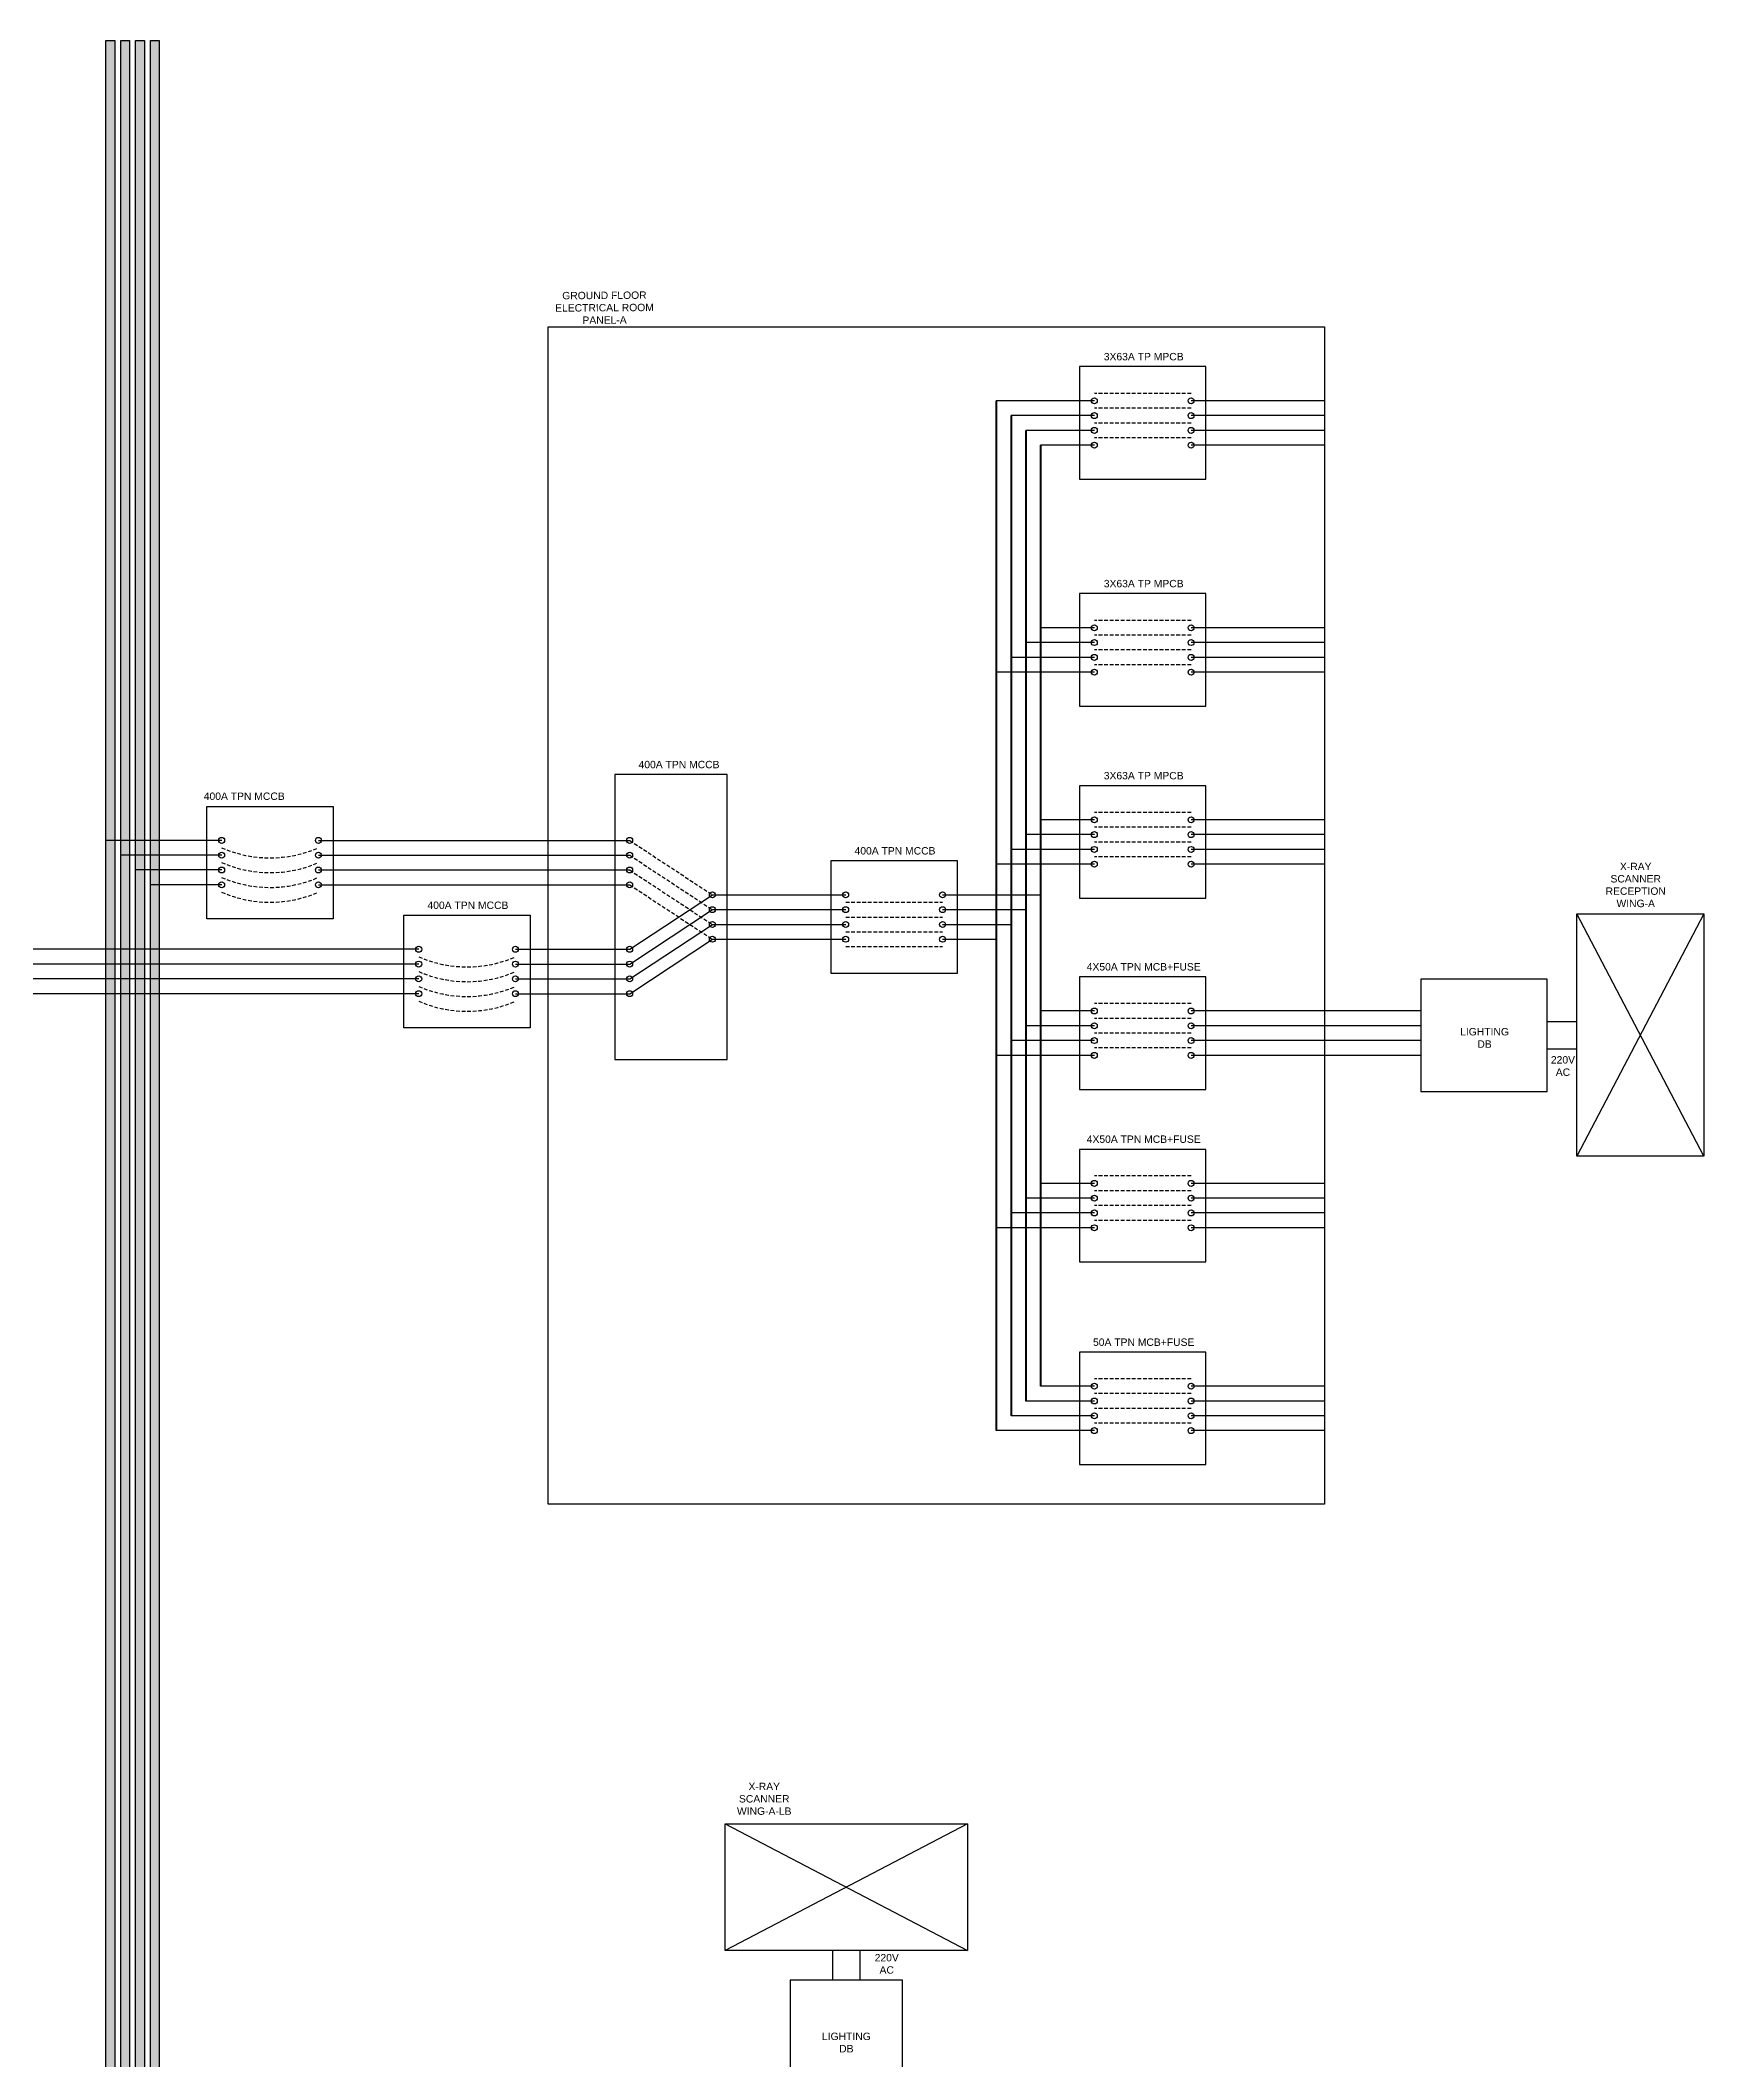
# Model space of a CAD drawing. Header units: inches. Extents: x -137 to 2243, y 16 to 894.
# Drawn here: x 203.7 to 316.2, y 752.7 to 889.2 of the extents above; entities that cross this region are included whole.
import ezdxf

# ---------------------------------------------------------------- set-up
doc = ezdxf.new("R2010")
doc.units = ezdxf.units.IN
doc.header["$MEASUREMENT"] = 0
doc.linetypes.add('DASHED2', pattern=[0.375, 0.25, -0.125])
doc.styles.get("Standard").update_dxf_attribs({"font": 'arial.ttf'})

msp = doc.modelspace()

# ---------------------------------------------------------------- hatches: boundary and pattern name
h = msp.add_hatch(color=1)
h.dxf.hatch_style = 1
h.paths.add_polyline_path([(208.78, 889.18), (208.18, 889.18), (208.18, 741.23), (208.78, 741.23)])
h = msp.add_hatch(color=2)
h.dxf.hatch_style = 1
h.paths.add_polyline_path([(209.18, 741.23), (209.78, 741.23), (209.78, 889.18), (209.18, 889.18)])
h = msp.add_hatch(color=5)
h.dxf.hatch_style = 1
h.paths.add_polyline_path([(210.18, 741.23), (210.78, 741.23), (210.78, 889.18), (210.18, 889.18)])
at = {"true_color": 0x000000}
h = msp.add_hatch(color=18, dxfattribs=at)
h.dxf.hatch_style = 1
h.paths.add_polyline_path([(211.18, 741.23), (211.78, 741.23), (211.78, 889.18), (211.18, 889.18)])

# ---------------------------------------------------------------- linework, layer by layer
at = {"color": 18, "linetype": 'DASHED2', "true_color": 0x000000}
for p, q in [((281.53, 865.32), (274.99, 865.32)), ((281.53, 864.32), (274.99, 864.32)), ((281.53, 863.32), (274.99, 863.32)), ((281.53, 862.32), (274.99, 862.32)), ((281.53, 849.98), (274.99, 849.98)), ((281.53, 848.98), (274.99, 848.98)), ((281.53, 847.98), (274.99, 847.98)), ((281.53, 846.98), (274.99, 846.98)), ((281.53, 837), (274.99, 837)), ((281.53, 836), (274.99, 836)), ((243.58, 835.11), (249.17, 831.43)), ((243.58, 834.11), (249.17, 830.43)), ((281.53, 835), (274.99, 835)), ((281.53, 834), (274.99, 834)), ((243.58, 833.11), (249.17, 829.43)), ((243.58, 832.11), (249.17, 828.43)), ((258.18, 830.93), (264.73, 830.93)), ((258.18, 829.93), (264.73, 829.93)), ((258.18, 828.93), (264.73, 828.93)), ((258.18, 827.93), (264.73, 827.93)), ((281.53, 824.08), (274.99, 824.08)), ((281.53, 823.08), (274.99, 823.08)), ((281.53, 822.08), (274.99, 822.08)), ((281.53, 821.08), (274.99, 821.08)), ((281.53, 812.43), (274.99, 812.43)), ((281.53, 811.43), (274.99, 811.43)), ((281.53, 810.43), (274.99, 810.43)), ((281.53, 809.43), (274.99, 809.43)), ((281.53, 798.72), (274.99, 798.72)), ((281.53, 797.72), (274.99, 797.72)), ((281.53, 796.72), (274.99, 796.72)), ((281.53, 795.72), (274.99, 795.72))]:
    msp.add_line(p, q, dxfattribs=at)
at = {"color": 18, "lineweight": 211, "true_color": 0x000000}
msp.add_line((268.36, 864.82), (268.36, 795.22), dxfattribs=at)
for p, q in [((274.99, 864.82), (268.36, 864.82)), ((290.55, 864.82), (281.53, 864.82)), ((274.99, 863.82), (269.36, 863.82)), ((274.99, 862.82), (270.36, 862.82)), ((290.55, 863.82), (281.53, 863.82)), ((290.55, 862.82), (281.53, 862.82)), ((274.99, 861.82), (271.36, 861.82)), ((290.55, 861.82), (281.53, 861.82)), ((274.99, 849.48), (271.36, 849.48)), ((290.55, 849.48), (281.53, 849.48)), ((274.99, 848.48), (270.36, 848.48)), ((290.55, 848.48), (281.53, 848.48)), ((274.99, 846.48), (268.36, 846.48)), ((274.99, 847.48), (269.36, 847.48)), ((290.55, 847.48), (281.53, 847.48)), ((290.55, 846.48), (281.53, 846.48)), ((274.99, 835.5), (270.36, 835.5)), ((274.99, 836.5), (271.36, 836.5)), ((290.55, 836.5), (281.53, 836.5)), ((290.55, 835.5), (281.53, 835.5)), ((216, 835.11), (208.18, 835.11)), ((216, 834.11), (209.18, 834.11)), ((222.54, 835.11), (243.58, 835.11)), ((222.54, 834.11), (243.58, 834.11)), ((274.99, 834.5), (269.36, 834.5)), ((290.55, 834.5), (281.53, 834.5)), ((216, 833.11), (210.18, 833.11)), ((222.54, 833.11), (243.58, 833.11)), ((274.99, 833.5), (268.36, 833.5)), ((290.55, 833.5), (281.53, 833.5)), ((216, 832.11), (211.18, 832.11)), ((222.54, 832.11), (243.58, 832.11)), ((249.17, 831.43), (258.18, 831.43)), ((264.73, 831.43), (271.36, 831.43)), ((249.17, 830.43), (258.18, 830.43)), ((264.73, 830.43), (270.36, 830.43)), ((316.18, 830.15), (307.61, 813.77)), ((316.18, 813.77), (307.61, 830.15)), ((249.17, 829.43), (258.18, 829.43)), ((249.17, 828.43), (258.18, 828.43)), ((264.73, 829.43), (269.36, 829.43)), ((264.73, 828.43), (268.36, 828.43)), ((229.32, 827.75), (195.33, 827.75)), ((235.86, 827.75), (243.58, 827.75)), ((229.32, 826.75), (196.33, 826.75)), ((229.32, 825.75), (197.33, 825.75)), ((235.86, 826.75), (243.58, 826.75)), ((235.86, 825.75), (243.58, 825.75)), ((229.32, 824.75), (198.33, 824.75)), ((235.86, 824.75), (243.58, 824.75)), ((274.99, 823.58), (271.36, 823.58)), ((297.05, 823.58), (281.53, 823.58)), ((274.99, 821.58), (269.36, 821.58)), ((274.99, 822.58), (270.36, 822.58)), ((297.05, 822.58), (281.53, 822.58)), ((297.05, 821.58), (281.53, 821.58)), ((305.59, 822.86), (307.61, 822.86)), ((274.99, 820.58), (268.36, 820.58)), ((297.05, 820.58), (281.53, 820.58)), ((305.59, 821.02), (307.61, 821.02)), ((274.99, 810.93), (270.36, 810.93)), ((274.99, 811.93), (271.36, 811.93)), ((290.55, 811.93), (281.53, 811.93)), ((290.55, 810.93), (281.53, 810.93)), ((274.99, 809.93), (269.36, 809.93)), ((290.55, 809.93), (281.53, 809.93)), ((274.99, 808.93), (268.36, 808.93)), ((290.55, 808.93), (281.53, 808.93)), ((274.99, 797.22), (270.36, 797.22)), ((274.99, 798.22), (271.36, 798.22)), ((290.55, 798.22), (281.53, 798.22)), ((290.55, 797.22), (281.53, 797.22)), ((274.99, 796.22), (269.36, 796.22)), ((290.55, 796.22), (281.53, 796.22)), ((274.99, 795.22), (268.36, 795.22)), ((290.55, 795.22), (281.53, 795.22)), ((250.03, 768.65), (266.41, 760.08)), ((266.41, 768.65), (250.03, 760.08)), ((257.31, 758.07), (257.31, 760.08)), ((259.15, 758.07), (259.15, 760.08))]:
    msp.add_line(p, q)
at = {"color": 152, "lineweight": 211, "true_color": 0x2776bb}
msp.add_line((269.36, 863.82), (269.36, 796.22), dxfattribs=at)
at = {"color": 40, "lineweight": 211, "true_color": 0xf8d731}
msp.add_line((270.36, 862.82), (270.36, 797.22), dxfattribs=at)
at = {"color": 240, "lineweight": 211, "true_color": 0xed1f24}
msp.add_line((271.36, 861.82), (271.36, 798.22), dxfattribs=at)
at = {"color": 18, "true_color": 0x000000}
for p, q in [((243.58, 827.75), (249.17, 831.43)), ((243.58, 826.75), (249.17, 830.43)), ((243.58, 825.75), (249.17, 829.43)), ((243.58, 824.75), (249.17, 828.43))]:
    msp.add_line(p, q, dxfattribs=at)
for points in [[(208.18, 741.23), (208.18, 889.18), (208.78, 889.18), (208.78, 741.23)], [(209.18, 741.23), (209.18, 889.18), (209.78, 889.18), (209.78, 741.23)], [(210.18, 741.23), (210.18, 889.18), (210.78, 889.18), (210.78, 741.23)], [(211.18, 741.23), (211.18, 889.18), (211.78, 889.18), (211.78, 741.23)]]:
    msp.add_lwpolyline(points)
for points in [[(238.06, 869.81), (290.55, 869.81), (290.55, 790.24), (238.06, 790.24)], [(316.18, 830.15), (316.18, 813.77), (307.61, 813.77), (307.61, 830.15)], [(250.03, 768.65), (266.41, 768.65), (266.41, 760.08), (250.03, 760.08)]]:
    msp.add_lwpolyline(points, close=True)
for points in [[(282.53, 859.52), (282.53, 867.13), (273.99, 867.13), (273.99, 859.52)], [(282.53, 844.18), (282.53, 851.79), (273.99, 851.79), (273.99, 844.18)], [(242.58, 839.56), (242.58, 820.3), (250.17, 820.3), (250.17, 839.56)], [(282.53, 831.2), (282.53, 838.8), (273.99, 838.8), (273.99, 831.2)], [(223.54, 837.41), (223.54, 829.81), (215, 829.81), (215, 837.41)], [(257.18, 833.73), (257.18, 826.13), (265.73, 826.13), (265.73, 833.73)], [(236.86, 830.05), (236.86, 822.45), (228.32, 822.45), (228.32, 830.05)], [(282.53, 818.28), (282.53, 825.89), (273.99, 825.89), (273.99, 818.28)], [(305.59, 818.14), (305.59, 825.74), (297.05, 825.74), (297.05, 818.14)], [(282.53, 806.63), (282.53, 814.23), (273.99, 814.23), (273.99, 806.63)], [(282.53, 792.92), (282.53, 800.52), (273.99, 800.52), (273.99, 792.92)], [(262.03, 758.07), (254.43, 758.07), (254.43, 749.52), (262.03, 749.52)]]:
    msp.add_lwpolyline(points, close=True, dxfattribs=at)
for centre in [(274.99, 864.82), (274.99, 863.82), (281.53, 864.82), (281.53, 863.82), (274.99, 862.82), (281.53, 862.82), (274.99, 861.82), (281.53, 861.82), (274.99, 849.48), (281.53, 849.48), (274.99, 848.48), (274.99, 847.48), (281.53, 848.48), (281.53, 847.48), (274.99, 846.48), (281.53, 846.48), (274.99, 836.5), (281.53, 836.5), (216, 835.11), (222.54, 835.11), (243.58, 835.11), (274.99, 835.5), (281.53, 835.5), (216, 834.11), (222.54, 834.11), (243.58, 834.11), (274.99, 834.5), (281.53, 834.5), (216, 833.11), (222.54, 833.11), (243.58, 833.11), (274.99, 833.5), (281.53, 833.5), (216, 832.11), (222.54, 832.11), (243.58, 832.11), (249.17, 831.43), (258.18, 831.43), (264.73, 831.43), (249.17, 830.43), (258.18, 830.43), (264.73, 830.43), (249.17, 829.43), (249.17, 828.43), (258.18, 829.43), (258.18, 828.43), (264.73, 829.43), (264.73, 828.43), (229.32, 827.75), (235.86, 827.75), (243.58, 827.75), (229.32, 826.75), (229.32, 825.75), (235.86, 826.75), (235.86, 825.75), (243.58, 826.75), (243.58, 825.75), (229.32, 824.75), (235.86, 824.75), (243.58, 824.75), (274.99, 823.58), (281.53, 823.58), (274.99, 822.58), (274.99, 821.58), (281.53, 822.58), (281.53, 821.58), (274.99, 820.58), (281.53, 820.58), (274.99, 811.93), (281.53, 811.93), (274.99, 810.93), (281.53, 810.93), (274.99, 809.93), (281.53, 809.93), (274.99, 808.93), (281.53, 808.93), (274.99, 798.22), (281.53, 798.22), (274.99, 797.22), (281.53, 797.22), (274.99, 796.22), (281.53, 796.22), (274.99, 795.22), (281.53, 795.22)]:
    msp.add_circle(centre, 0.201, dxfattribs=at)
at = {"color": 18, "linetype": 'DASHED2', "true_color": 0x000000}
for centre in [(219.27, 842.14), (219.27, 841.14), (219.27, 840.14), (219.27, 839.14), (232.59, 834.77), (232.59, 833.77), (232.59, 832.77), (232.59, 831.77)]:
    msp.add_arc(centre, 8.21, 246.5048, 293.4952, dxfattribs=at)

# ---------------------------------------------------------------- texts
at = {"insert": (237.13, 870), "char_height": 0.5, "attachment_point": 7, "rotation": 0.368}
msp.add_mtext_dynamic_manual_height_columns('\\pxqc;GROUND FLOOR ELECTRICAL ROOM PANEL-A', width=9.5085, gutter_width=1, heights=[2.19], dxfattribs=at)
at = {"color": 18, "true_color": 0x000000, "char_height": 0.5, "attachment_point": 9}
for s, insert in [('\\pxqc;3X63A TP MPCB', (289.25, 867.55)), ('\\pxqc;3X63A TP MPCB', (289.25, 852.21)), ('\\pxqc;400A TPN MCCB', (257.84, 839.98)), ('\\pxqc;3X63A TP MPCB', (289.25, 839.23)), ('400A TPN MCCB', (220.26, 837.84)), ('\\pxqc;400A TPN MCCB', (272.44, 834.15)), ('\\pxqc;400A TPN MCCB', (243.57, 830.47)), ('\\pxqc;4X50A TPN MCB+FUSE', (289.25, 826.31)), ('\\pxqc;4X50A TPN MCB+FUSE', (289.25, 814.66)), ('\\pxqc;50A TPN MCB+FUSE', (289.25, 800.94))]:
    msp.add_mtext_dynamic_manual_height_columns(s, width=21.8484, gutter_width=1, heights=[2.19], dxfattribs=dict(at, insert=insert))
at = {"char_height": 0.5, "attachment_point": 1}
for s, width, heights, insert in [('\\pxqc;X-RAY\\PSCANNER \\PRECEPTION\\PWING-A', 5.29, [3.13], (308.94, 833.6)), ('\\pxqc;LIGHTING DB', 3.053, [0], (299.84, 822.43)), ('\\pxqc;220V\\PAC', 3.053, [0], (305.14, 820.53)), ('\\pxqc;X-RAY\\PSCANNER \\PWING-A-LB', 5.29, [3.13], (250.03, 771.42)), ('\\pxqc;220V\\PAC', 3.053, [0], (259.43, 759.85)), ('\\pxqc;LIGHTING DB', 3.053, [0], (256.7, 754.53))]:
    msp.add_mtext_dynamic_manual_height_columns(s, width=width, gutter_width=1, heights=heights, dxfattribs=dict(at, insert=insert))

doc.saveas('drawing.dxf')
